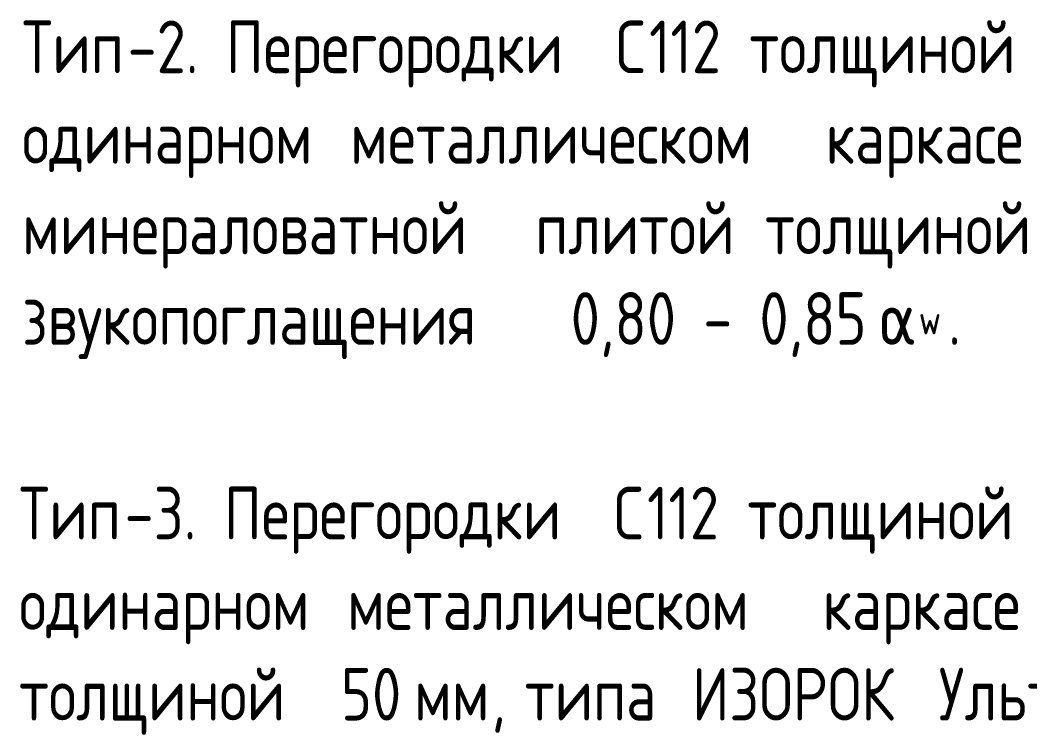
# Model space of a CAD drawing. Header units: millimetres. Extents: x -60946 to 138510, y -262288 to 24501.
# Drawn here: x 79985 to 82285, y -145008 to -143379 of the extents above; entities that cross this region are included whole.
import ezdxf

# ---------------------------------------------------------------- set-up
doc = ezdxf.new("R2010")
doc.units = ezdxf.units.MM
doc.layers.add('Аннотация', color=7, linetype='Continuous', lineweight=20)
doc.styles.add('GOST Common_5', font='', dxfattribs={"width": 0.85, "height": 250})
doc.styles.add('GOST Common_6', font='', dxfattribs={"width": 0.9, "height": 140})
doc.styles.add('GOST Common_7', font='', dxfattribs={"width": 0.9, "height": 120})
doc.styles.get('GOST Common_5').set_extended_font_data('GOST Common')
doc.styles.get('GOST Common_6').set_extended_font_data('GOST Common')
doc.styles.get('GOST Common_7').set_extended_font_data('GOST Common')

msp = doc.modelspace()

# ---------------------------------------------------------------- texts
at = {"layer": 'Аннотация', "lineweight": 9, "attachment_point": 1}
for s, insert, char_height, width, style in [('Тип', (79988.9058, -143379.565), 120, 291.493575, 'GOST Common_5'), ('-2. ', (80229.4121, -143379.565), 120, 271.29105, 'GOST Common_5'), ('Перегородки', (80453.2496, -143379.565), 120, 1030.328775, 'GOST Common_5'), ('\\fGOST Common|b0|i0|c204|p34|;\\W.9;С', (81341.4558, -143379.565), 120, 92.3544, 'GOST Common_5'), ('112 ', (81417.6558, -143379.565), 120, 277.0632, 'GOST Common_5'), ('толщиной', (81646.2558, -143379.565), 120, 813.87315, 'GOST Common_5'), ('одинарном', (79988.9058, -143585.94), 120, 860.05035, 'GOST Common_5'), ('металлическом', (80736.6183, -143585.94), 120, 1266.986925, 'GOST Common_5'), ('каркасе', (81820.0871, -143585.94), 120, 660.911175, 'GOST Common_5'), ('минераловатной', (79988.9058, -143792.315), 120, 1370.885625, 'GOST Common_5'), ('плитой', (81158.0996, -143792.315), 120, 588.7593, 'GOST Common_5'), ('толщиной', (81681.9746, -143792.315), 120, 813.87315, 'GOST Common_5'), (' 0,80 - 0,85 ', (81177.1496, -143998.69), 120, 923.544, 'GOST Common_5'), ('звукопоглащения', (79988.9058, -143998.69), 120, 1440.151425, 'GOST Common_5'), ('α', (81939.1496, -143998.69), 120, 112.556925, 'GOST Common_7'), ('\\fGOST Common|b0|i0|c204|p34|;\\W.9;w', (82032.0183, -144028.4534), 66.601161, 80.8101, 'GOST Common_6'), ('\\fGOST Common|b0|i0|c204|p34|;\\W.9;.', (82098.6933, -143998.69), 120, 40.40505, 'GOST Common_5'), ('Тип', (79982.0181, -144442.2841), 120, 291.493575, 'GOST Common_5'), ('-3. ', (80222.5243, -144442.2841), 120, 274.177125, 'GOST Common_5'), ('Перегородки', (80448.7431, -144442.2841), 120, 1030.328775, 'GOST Common_5'), ('\\fGOST Common|b0|i0|c204|p34|;\\W.9;С', (81336.9493, -144442.2841), 120, 92.3544, 'GOST Common_5'), ('112 ', (81413.1493, -144442.2841), 120, 277.0632, 'GOST Common_5'), ('толщиной', (81641.7493, -144442.2841), 120, 813.87315, 'GOST Common_5'), ('одинарном', (79982.0181, -144648.6591), 120, 860.05035, 'GOST Common_5'), ('металлическом', (80729.7306, -144648.6591), 120, 1266.986925, 'GOST Common_5'), ('каркасе', (81813.1993, -144648.6591), 120, 660.911175, 'GOST Common_5'), ('толщиной', (79982.0181, -144855.0341), 120, 813.87315, 'GOST Common_5'), (' 50 ', (80653.5306, -144855.0341), 120, 277.0632, 'GOST Common_5'), ('ИЗОРОК', (81515.5431, -144855.0341), 120, 634.9365, 'GOST Common_5'), ('Ультралайт', (82077.5181, -144855.0341), 120, 1036.100925, 'GOST Common_5'), ('мм', (80882.1306, -144855.0341), 120, 213.56955, 'GOST Common_5'), ('типа', (81134.5431, -144855.0341), 120, 415.5948, 'GOST Common_5'), (', ', (81058.3431, -144855.0341), 120, 92.3544, 'GOST Common_5')]:
    msp.add_mtext(s, dxfattribs=dict(at, insert=insert, char_height=char_height, width=width, style=style))

doc.saveas('drawing.dxf')
